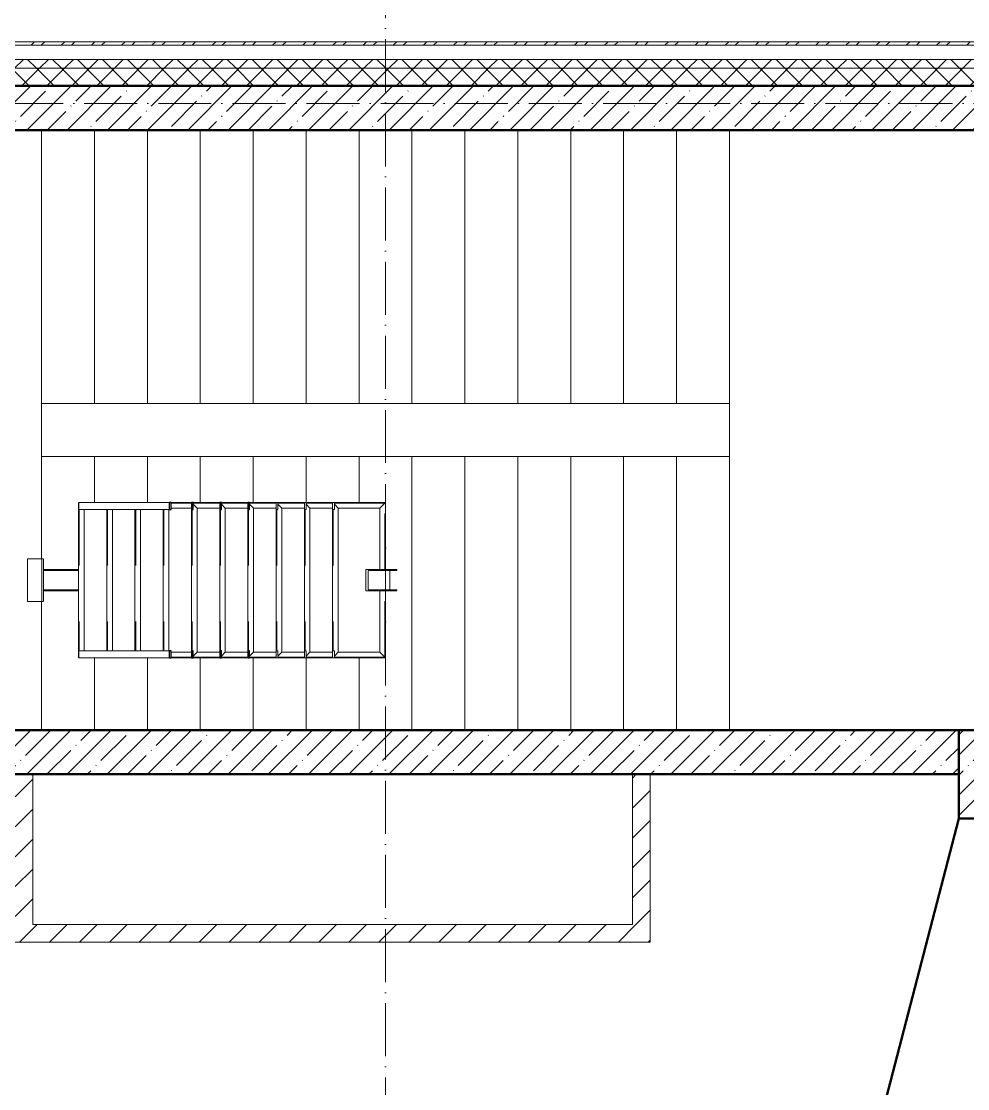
# Model space of a CAD drawing. Header units: millimetres. Extents: x -401725 to 250493, y 305116 to 802890.
# Drawn here: x 237865 to 243229, y 539016 to 545063 of the extents above; entities that cross this region are included whole.
import ezdxf

# ---------------------------------------------------------------- set-up
doc = ezdxf.new("R2010")
doc.units = ezdxf.units.MM
doc.linetypes.add('50_200_ШТРИХ_1Т_ш5_п1_п1_', pattern=[700, 500, -100, 0, -100])
doc.linetypes.add('Штрих', pattern=[635, 317.5, -317.5])
for name, color, linetype, lineweight in [('A-DETL-____-OTLN-1', 7, 'Continuous', 50), ('A-FLOR-____-OTLN', 7, 'Continuous', 9), ('A-GENM-____-HDLN', 7, 'Штрих', 9), ('A-GENM-____-MCUT', 7, 'Continuous', 25), ('A-GENM-____-OTLN', 7, 'Continuous', 9), ('A-WALL-____-MCUT', 7, 'Continuous', 13), ('A-WALL-____-MCUT-1', 7, 'Continuous', 9), ('A-WALL-____-MCUT-2', 7, 'Continuous', 50), ('A-WALL-____-PATT-1', 7, 'Continuous', 9), ('A-WALL-FNSH-MCUT-1', 7, 'Continuous', 9), ('S-COLS-____-MCUT', 7, 'Continuous', 50), ('S-COLS-____-OTLN', 7, 'Continuous', 9), ('S-GRID-____-OTLN-1', 7, '50_200_ШТРИХ_1Т_ш5_п1_п1_', 9), ('S-STRS-____-OTLN-1', 7, 'Continuous', 9)]:
    doc.layers.add(name, color=color, linetype=linetype, lineweight=lineweight)
pattern_1 = [(45, (142429.06, 459015.94), (-70.71068, 70.71068), []), (135, (142429.06, 459015.94), (-70.71068, -70.71068), [])]
pattern_2 = [(45, (142429.06, 459015.94), (-84.85281, 84.85281), [])]
pattern_3 = [(45, (142429.06, 459015.94), (-114.04925, 114.04925), []), (45, (142543.1, 459015.94), (-114.04925, 114.04925), [201.612, -40.322, 3.353, -36.97])]

# ---------------------------------------------------------------- blocks, each defined once
blk = doc.blocks.new('BSC_Колонна _Прямоугольная - 500х500-V104-АР1_План отверстий 3 этажа в осях 1-64_Ю-ЯЯ')
at = {"layer": 'S-COLS-____-OTLN'}
h = blk.add_hatch(dxfattribs=at)
h.set_pattern_fill('FP_109', color=256, style=0, pattern_type=2)
h.set_pattern_definition([(135, (81781.04, -101000), (-114.04925, -114.04925), []), (135, (81781.04, -100885.95), (-114.04925, -114.04925), [201.613, -40.323, 3.353, -36.97])])
h.paths.add_polyline_path([(250, 250), (-250, 250), (-250, -250), (250, -250)], flags=0)
at = {"layer": 'S-COLS-____-MCUT'}
for p, q in [((250, 250), (-250, 250)), ((-250, 250), (-250, -250)), ((250, -250), (250, 250)), ((-250, -250), (250, -250))]:
    blk.add_line(p, q, dxfattribs=at)
blk = doc.blocks.new('ОМ_Труба_ГОСТ 8639-82 - ОМ_Труба_ГОСТ 8639-82-26350154-АР1_План отверстий 3 этажа в осях 1-64_Ю-ЯЯ')
at = {"layer": 'A-GENM-____-OTLN'}
for p, q in [((9439.1, 57971), (9439.1, 58091)), ((9439.1, 58091), (9614.1, 58091)), ((9614.1, 58085), (9451.2, 58085)), ((9451.2, 58085), (9451.2, 57977)), ((9574, 58085), (9574, 57977)), ((9614.1, 58091), (9614.1, 58085)), ((9614.1, 57971), (9439.1, 57971)), ((9451.2, 57977), (9614.1, 57977)), ((9614.1, 57977), (9614.1, 57971))]:
    blk.add_line(p, q, dxfattribs=at)
blk = doc.blocks.new('ОМ_Уголок_ГОСТ 8509-93 - ОМ_Уголок_ГОСТ 8509-93-26349651-АР1_План отверстий 3 этажа в осях 1-64_Ю-ЯЯ')
at = {"layer": 'A-GENM-____-HDLN'}
for p, q in [((4, -4), (380, -4)), ((500, -4), (876, -4))]:
    blk.add_line(p, q, dxfattribs=at)
at = {"layer": 'A-GENM-____-OTLN'}
for p, q in [((380, 0), (0, 0)), ((32, -32), (0, 0)), ((32, -32), (380, -32)), ((880, 0), (500, 0)), ((500, -32), (848, -32)), ((880, 0), (848, -32))]:
    blk.add_line(p, q, dxfattribs=at)
blk = doc.blocks.new('ОМ_Уголок_ГОСТ 8509-93 - ОМ_Уголок_ГОСТ 8509-93-V149-АР1_План отверстий 3 этажа в осях 1-64_Ю-ЯЯ')
at = {"layer": 'A-GENM-____-HDLN'}
blk.add_line((40, -4), (840, -4), dxfattribs=at)
at = {"layer": 'A-GENM-____-OTLN'}
for p, q in [((32, -32), (10, -10)), ((32, -32), (848, -32)), ((840, 0), (40, 0)), ((870, -10), (848, -32))]:
    blk.add_line(p, q, dxfattribs=at)
blk = doc.blocks.new('ОМ_Уголок_ГОСТ 8509-93 - ОМ_Уголок_ГОСТ 8509-93-19082047-АР1_План отверстий 3 этажа в осях 1-64_Ю-ЯЯ')
at = {"layer": 'A-GENM-____-HDLN'}
blk.add_line((10, -4), (296, -4), dxfattribs=at)
at = {"layer": 'A-GENM-____-OTLN'}
for p, q in [((300, 0), (10, 0)), ((32, -32), (10, -10)), ((32, -32), (268, -32)), ((300, 0), (268, -32))]:
    blk.add_line(p, q, dxfattribs=at)
blk = doc.blocks.new('ОМ_Уголок_ГОСТ 8509-93 - ОМ_Уголок_ГОСТ 8509-93-V150-АР1_План отверстий 3 этажа в осях 1-64_Ю-ЯЯ')
at = {"layer": 'A-GENM-____-HDLN'}
blk.add_line((4, -4), (290, -4), dxfattribs=at)
at = {"layer": 'A-GENM-____-OTLN'}
for p, q in [((290, 0), (0, 0)), ((32, -32), (0, 0)), ((32, -32), (268, -32)), ((290, -10), (268, -32))]:
    blk.add_line(p, q, dxfattribs=at)
blk = doc.blocks.new('ОМ_Уголок_ГОСТ 8509-93 - ОМ_Уголок_ГОСТ 8509-93-V151-АР1_План отверстий 3 этажа в осях 1-64_Ю-ЯЯ')
at = {"layer": 'A-GENM-____-HDLN'}
blk.add_line((10, -4), (160, -4), dxfattribs=at)
at = {"layer": 'A-GENM-____-OTLN'}
for p, q in [((160, 0), (10, 0)), ((32, -32), (10, -10)), ((32, -32), (160, -32))]:
    blk.add_line(p, q, dxfattribs=at)
blk = doc.blocks.new('ОМ_Уголок_ГОСТ 8509-93 - ОМ_Уголок_ГОСТ 8509-93-V152-АР1_План отверстий 3 этажа в осях 1-64_Ю-ЯЯ')
at = {"layer": 'A-GENM-____-HDLN'}
blk.add_line((140, -4), (290, -4), dxfattribs=at)
at = {"layer": 'A-GENM-____-OTLN'}
for p, q in [((290, 0), (140, 0)), ((140, -32), (268, -32)), ((290, -10), (268, -32))]:
    blk.add_line(p, q, dxfattribs=at)
blk = doc.blocks.new('ОМ_Уголок_ГОСТ 8509-93 - ОМ_Уголок_ГОСТ 8509-93-V153-АР1_План отверстий 3 этажа в осях 1-64_Ю-ЯЯ')
at = {"layer": 'A-GENM-____-HDLN'}
blk.add_line((40, -4), (840, -4), dxfattribs=at)
at = {"layer": 'A-GENM-____-OTLN'}
for p, q in [((840, 0), (40, 0)), ((40, -32), (840, -32))]:
    blk.add_line(p, q, dxfattribs=at)
blk = doc.blocks.new('ОМ_Уголок_ГОСТ 8509-93 - ОМ_Уголок_ГОСТ 8509-93-V154-АР1_План отверстий 3 этажа в осях 1-64_Ю-ЯЯ')
at = {"layer": 'A-GENM-____-HDLN'}
blk.add_line((44.3, -4), (160, -4), dxfattribs=at)
at = {"layer": 'A-GENM-____-OTLN'}
for p, q in [((160, 0), (44.3, 0)), ((44.3, -32), (160, -32))]:
    blk.add_line(p, q, dxfattribs=at)
blk = doc.blocks.new('ОМ_Уголок_ГОСТ 8509-93 - ОМ_Уголок_ГОСТ 8509-93-V155-АР1_План отверстий 3 этажа в осях 1-64_Ю-ЯЯ')
at = {"layer": 'A-GENM-____-HDLN'}
blk.add_line((140, -4), (255.7, -4), dxfattribs=at)
at = {"layer": 'A-GENM-____-OTLN'}
for p, q in [((255.7, 0), (140, 0)), ((140, -32), (255.7, -32))]:
    blk.add_line(p, q, dxfattribs=at)
blk = doc.blocks.new('ОМ_Уголок_ГОСТ 8509-93 - ОМ_Уголок_ГОСТ 8509-93-V156-АР1_План отверстий 3 этажа в осях 1-64_Ю-ЯЯ')
at = {"layer": 'A-GENM-____-HDLN'}
blk.add_line((40, -4), (840, -4), dxfattribs=at)
at = {"layer": 'A-GENM-____-OTLN'}
for p, q in [((880, 0), (0, 0)), ((1.3, -1.3), (0, 0)), ((40, -32), (840, -32)), ((880, 0), (878.7, -1.3))]:
    blk.add_line(p, q, dxfattribs=at)
blk = doc.blocks.new('ОМ_Труба_ГОСТ 8639-82 - ОМ_Труба_ГОСТ 8639-82-26527904-АР1_План отверстий 3 этажа в осях 1-64_Ю-ЯЯ')
at = {"layer": 'A-GENM-____-HDLN'}
for p, q in [((7810, 58085), (7611.5, 58085)), ((7810, 57977), (7611.5, 57977))]:
    blk.add_line(p, q, dxfattribs=at)
at = {"layer": 'A-GENM-____-OTLN'}
for p, q in [((7810, 58091), (7611.5, 58091)), ((7810, 57971), (7611.5, 57971))]:
    blk.add_line(p, q, dxfattribs=at)
blk = doc.blocks.new('ОМ_Уголок_ГОСТ 8510-86 - ОМ_Уголок_ГОСТ 8510-86-19082066-АР1_План отверстий 3 этажа в осях 1-64_Ю-ЯЯ')
at = {"layer": 'A-GENM-____-OTLN'}
for p, q in [((0, 0), (0, -90)), ((240, 0), (0, 0)), ((0, -10), (240, -10)), ((240, -90), (240, 0)), ((0, -90), (240, -90))]:
    blk.add_line(p, q, dxfattribs=at)
blk = doc.blocks.new('ОМ_Полоса_Трапеция прямоугольная_Прокат_ГОСТ 103-2006 - ОМ_Полоса_Трапеция прямоугольная_Прокат_ГОСТ 103-2006-19082130-АР1_План отверстий 3 этажа в осях 1-64_Ю-ЯЯ')
at = {"layer": 'A-GENM-____-OTLN'}
for p, q in [((9250, 58471), (9260, 58471)), ((9250, 58431), (9250, 58471)), ((9260, 58471), (9260, 58431)), ((9260, 58431), (9250, 58431))]:
    blk.add_line(p, q, dxfattribs=at)
blk = doc.blocks.new('ОМ_Полоса_Трапеция прямоугольная_Прокат_ГОСТ 103-2006 - ОМ_Полоса_Трапеция прямоугольная_Прокат_ГОСТ 103-2006-V157-АР1_План отверстий 3 этажа в осях 1-64_Ю-ЯЯ')
at = {"layer": 'A-GENM-____-MCUT'}
for p, q in [((8780, 58471), (8770, 58471)), ((8770, 58471), (8770, 58431)), ((8780, 58431), (8780, 58471)), ((8770, 58431), (8780, 58431))]:
    blk.add_line(p, q, dxfattribs=at)
blk = doc.blocks.new('ОМ_Полоса_Трапеция прямоугольная_Прокат_ГОСТ 103-2006 - ОМ_Полоса_Трапеция прямоугольная_Прокат_ГОСТ 103-2006-V158-АР1_План отверстий 3 этажа в осях 1-64_Ю-ЯЯ')
at = {"layer": 'A-GENM-____-MCUT'}
for p, q in [((8620, 58471), (8610, 58471)), ((8610, 58471), (8610, 58431)), ((8620, 58431), (8620, 58471)), ((8610, 58431), (8620, 58431))]:
    blk.add_line(p, q, dxfattribs=at)
blk = doc.blocks.new('ОМ_Полоса_Трапеция прямоугольная_Прокат_ГОСТ 103-2006 - ОМ_Полоса_Трапеция прямоугольная_Прокат_ГОСТ 103-2006-V159-АР1_План отверстий 3 этажа в осях 1-64_Ю-ЯЯ')
at = {"layer": 'A-GENM-____-MCUT'}
for p, q in [((8460, 58471), (8450, 58471)), ((8450, 58471), (8450, 58431)), ((8460, 58431), (8460, 58471)), ((8450, 58431), (8460, 58431))]:
    blk.add_line(p, q, dxfattribs=at)
blk = doc.blocks.new('ОМ_Полоса_Прокат_ГОСТ 103-2006 - ОМ_Полоса_Прокат_ГОСТ 103-2006-20723456-АР1_План отверстий 3 этажа в осях 1-64_Ю-ЯЯ')
at = {"layer": 'A-GENM-____-MCUT'}
for p, q in [((8334.3, 58471), (8322.8, 58471)), ((8322.8, 58471), (8322.8, 58431)), ((8334.3, 58431), (8334.3, 58471)), ((8322.8, 58431), (8334.3, 58431))]:
    blk.add_line(p, q, dxfattribs=at)
at = {"layer": 'A-GENM-____-OTLN'}
for p, q in [((7811.3, 58431), (7811.3, 58471)), ((7811.3, 58471), (8322.8, 58471)), ((8322.8, 58431), (7811.3, 58431))]:
    blk.add_line(p, q, dxfattribs=at)
blk = doc.blocks.new('ОМ_Полоса_Трапеция прямоугольная_Прокат_ГОСТ 103-2006 - ОМ_Полоса_Трапеция прямоугольная_Прокат_ГОСТ 103-2006-19082170-АР1_План отверстий 3 этажа в осях 1-64_Ю-ЯЯ')
at = {"layer": 'A-GENM-____-OTLN'}
for p, q in [((9250, 57631), (9260, 57631)), ((9250, 57591), (9250, 57631)), ((9260, 57631), (9260, 57591)), ((9260, 57591), (9250, 57591))]:
    blk.add_line(p, q, dxfattribs=at)
blk = doc.blocks.new('ОМ_Полоса_Трапеция прямоугольная_Прокат_ГОСТ 103-2006 - ОМ_Полоса_Трапеция прямоугольная_Прокат_ГОСТ 103-2006-V160-АР1_План отверстий 3 этажа в осях 1-64_Ю-ЯЯ')
at = {"layer": 'A-GENM-____-MCUT'}
for p, q in [((8780, 57631), (8770, 57631)), ((8770, 57631), (8770, 57591)), ((8780, 57591), (8780, 57631)), ((8770, 57591), (8780, 57591))]:
    blk.add_line(p, q, dxfattribs=at)
blk = doc.blocks.new('ОМ_Полоса_Трапеция прямоугольная_Прокат_ГОСТ 103-2006 - ОМ_Полоса_Трапеция прямоугольная_Прокат_ГОСТ 103-2006-V161-АР1_План отверстий 3 этажа в осях 1-64_Ю-ЯЯ')
at = {"layer": 'A-GENM-____-MCUT'}
for p, q in [((8620, 57631), (8610, 57631)), ((8610, 57631), (8610, 57591)), ((8620, 57591), (8620, 57631)), ((8610, 57591), (8620, 57591))]:
    blk.add_line(p, q, dxfattribs=at)
blk = doc.blocks.new('ОМ_Полоса_Трапеция прямоугольная_Прокат_ГОСТ 103-2006 - ОМ_Полоса_Трапеция прямоугольная_Прокат_ГОСТ 103-2006-V162-АР1_План отверстий 3 этажа в осях 1-64_Ю-ЯЯ')
at = {"layer": 'A-GENM-____-MCUT'}
for p, q in [((8460, 57631), (8450, 57631)), ((8450, 57631), (8450, 57591)), ((8460, 57591), (8460, 57631)), ((8450, 57591), (8460, 57591))]:
    blk.add_line(p, q, dxfattribs=at)
blk = doc.blocks.new('ОМ_Полоса_Прокат_ГОСТ 103-2006 - ОМ_Полоса_Прокат_ГОСТ 103-2006-20723498-АР1_План отверстий 3 этажа в осях 1-64_Ю-ЯЯ')
at = {"layer": 'A-GENM-____-MCUT'}
for p, q in [((8334.3, 57631), (8322.8, 57631)), ((8322.8, 57631), (8322.8, 57591)), ((8334.3, 57591), (8334.3, 57631)), ((8322.8, 57591), (8334.3, 57591))]:
    blk.add_line(p, q, dxfattribs=at)
at = {"layer": 'A-GENM-____-OTLN'}
for p, q in [((7811.3, 57591), (7811.3, 57631)), ((7811.3, 57631), (8322.8, 57631)), ((8322.8, 57591), (7811.3, 57591))]:
    blk.add_line(p, q, dxfattribs=at)

msp = doc.modelspace()

# ---------------------------------------------------------------- hatches: boundary and pattern name
at = {"layer": 'A-WALL-____-PATT-1'}
h = msp.add_hatch(dxfattribs=at)
h.set_pattern_fill('FP_6', color=256, style=0, pattern_type=2)
h.set_pattern_definition([(45, (142429.06, 459015.94), (-85.53659, 85.53659), []), (45, (142486.08, 459015.94), (-85.53659, 85.53659), [])])
h.paths.add_polyline_path([(243909.0567, 544926.983), (243929.0567, 544926.983), (243929.0567, 544946.983), (236929.0567, 544946.983), (236929.0567, 544926.983), (241393.0309, 544926.983)], flags=0)
h.paths.add_polyline_path([(235929.0567, 544926.983), (235929.0567, 544946.983), (234179.0567, 544946.983), (234179.0567, 544926.983), (234323.1737, 544926.983)], flags=0)
h = msp.add_hatch(dxfattribs=at)
h.set_pattern_fill('FP_4', color=256, style=0, pattern_type=2)
h.set_pattern_definition(pattern_1)
h.paths.add_polyline_path([(243909.0567, 544796.983), (243909.0567, 544846.983), (236929.0567, 544846.983), (236929.0567, 544796.983), (241393.0309, 544796.983)], flags=0)
h.paths.add_polyline_path([(235929.0567, 544796.983), (235929.0567, 544846.983), (234179.0567, 544846.983), (234179.0567, 544796.983), (234323.1737, 544796.983)], flags=0)
h.paths.add_polyline_path([(228254.0567, 544796.983), (229379.0567, 544796.983), (229379.0567, 544846.983), (228254.0567, 544846.983)], flags=0)
h.paths.add_polyline_path([(226454.0567, 544796.983), (226454.0567, 544846.983), (225329.0567, 544846.983), (225329.0567, 544796.983), (226369.5844, 544796.983)], flags=0)
h.paths.add_polyline_path([(222834.6559, 544796.983), (223529.0567, 544796.983), (223529.0567, 544846.983), (222479.0567, 544846.983), (222479.0567, 544796.983)], flags=0)
h.paths.add_polyline_path([(219479.0567, 544796.983), (220679.0567, 544796.983), (220679.0567, 544846.983), (219479.0567, 544846.983)], flags=0)
h.paths.add_polyline_path([(217679.0567, 544796.983), (217679.0567, 544846.983), (214129.0567, 544846.983), (214129.0567, 544796.983), (216648.5309, 544796.983)], flags=0)
h.paths.add_polyline_path([(212329.0567, 544796.983), (212329.0567, 544846.983), (211129.0567, 544846.983), (211129.0567, 544796.983)], flags=0)
h.paths.add_polyline_path([(206329.0567, 544796.983), (206329.0567, 544846.983), (205079.0567, 544846.983), (205079.0567, 544796.983), (206043.7451, 544796.983)], flags=0)
h.paths.add_polyline_path([(208129.0567, 544796.983), (209329.0567, 544796.983), (209329.0567, 544846.983), (208129.0567, 544846.983)], flags=0)
h.paths.add_polyline_path([(200279.0567, 544796.983), (200279.0567, 544846.983), (199079.0567, 544846.983), (199079.0567, 544796.983)], flags=0)
h.paths.add_polyline_path([(203279.0567, 544796.983), (203279.0567, 544846.983), (202079.0567, 544846.983), (202079.0567, 544796.983), (202508.8166, 544796.983)], flags=0)
h.paths.add_polyline_path([(197279.0567, 544796.983), (197279.0567, 544846.983), (196079.0567, 544846.983), (196079.0567, 544796.983)], flags=0)
h.paths.add_polyline_path([(194279.0567, 544796.983), (194279.0567, 544846.983), (192479.0567, 544846.983), (192479.0567, 544796.983)], flags=0)
h = msp.add_hatch(dxfattribs=at)
h.set_pattern_fill('FP_4', color=256, style=0, pattern_type=2)
h.set_pattern_definition(pattern_1)
h.paths.add_polyline_path([(243829.0567, 544696.983), (243909.0567, 544696.983), (243909.0567, 544796.983), (236929.0567, 544796.983), (236929.0567, 544696.983), (243779.0567, 544696.983)], flags=0)
h.paths.add_polyline_path([(235929.0567, 544696.983), (235929.0567, 544796.983), (234179.0567, 544796.983), (234179.0567, 544702.983), (234254.0567, 544702.983), (234254.0567, 544696.983), (235429.0567, 544696.983)], flags=0)
h.paths.add_polyline_path([(226379.0567, 544696.983), (226379.0567, 544702.983), (226454.0567, 544702.983), (226454.0567, 544796.983), (225329.0567, 544796.983), (225329.0567, 544696.983), (226369.5844, 544696.983)], flags=0)
h.paths.add_polyline_path([(229020.7809, 544696.983), (229304.0567, 544696.983), (229304.0567, 544702.983), (229379.0567, 544702.983), (229379.0567, 544796.983), (228254.0567, 544796.983), (228254.0567, 544702.983), (228329.0567, 544702.983), (228329.0567, 544696.983)], flags=0)
h.paths.add_polyline_path([(223454.0567, 544696.983), (223454.0567, 544702.983), (223529.0567, 544702.983), (223529.0567, 544796.983), (222479.0567, 544796.983), (222479.0567, 544702.983), (222554.0567, 544702.983), (222554.0567, 544696.983), (222834.6559, 544696.983)], flags=0)
h.paths.add_polyline_path([(220604.0567, 544696.983), (220604.0567, 544702.983), (220679.0567, 544702.983), (220679.0567, 544796.983), (219479.0567, 544796.983), (219479.0567, 544702.983), (219554.0567, 544702.983), (219554.0567, 544696.983), (220429.0567, 544696.983)], flags=0)
h.paths.add_polyline_path([(217679.0567, 544696.983), (217679.0567, 544796.983), (214129.0567, 544796.983), (214129.0567, 544702.983), (214204.0567, 544702.983), (214204.0567, 544696.983), (217179.0567, 544696.983)], flags=0)
h.paths.add_polyline_path([(211629.0567, 544696.983), (212254.0567, 544696.983), (212254.0567, 544702.983), (212329.0567, 544702.983), (212329.0567, 544796.983), (211129.0567, 544796.983), (211129.0567, 544696.983)], flags=0)
h.paths.add_polyline_path([(205679.0567, 544696.983), (206254.0567, 544696.983), (206254.0567, 544702.983), (206329.0567, 544702.983), (206329.0567, 544796.983), (205079.0567, 544796.983), (205079.0567, 544702.983), (205154.0567, 544702.983), (205154.0567, 544696.983), (205179.0567, 544696.983)], flags=0)
h.paths.add_polyline_path([(208204.0567, 544696.983), (209254.0567, 544696.983), (209254.0567, 544702.983), (209329.0567, 544702.983), (209329.0567, 544796.983), (208129.0567, 544796.983), (208129.0567, 544702.983), (208204.0567, 544702.983)], flags=0)
h.paths.add_polyline_path([(202508.8166, 544696.983), (203204.0567, 544696.983), (203204.0567, 544702.983), (203279.0567, 544702.983), (203279.0567, 544796.983), (202079.0567, 544796.983), (202079.0567, 544702.983), (202154.0567, 544702.983), (202154.0567, 544696.983)], flags=0)
h.paths.add_polyline_path([(200204.0567, 544696.983), (200204.0567, 544702.983), (200279.0567, 544702.983), (200279.0567, 544796.983), (199079.0567, 544796.983), (199079.0567, 544702.983), (199154.0567, 544702.983), (199154.0567, 544696.983), (199679.0567, 544696.983)], flags=0)
h.paths.add_polyline_path([(196154.0567, 544696.983), (197204.0567, 544696.983), (197204.0567, 544702.983), (197279.0567, 544702.983), (197279.0567, 544796.983), (196079.0567, 544796.983), (196079.0567, 544702.983), (196154.0567, 544702.983)], flags=0)
h.paths.add_polyline_path([(194204.0567, 544696.983), (194204.0567, 544702.983), (194279.0567, 544702.983), (194279.0567, 544796.983), (192479.0567, 544796.983), (192479.0567, 544696.983), (193429.0567, 544696.983)], flags=0)
h = msp.add_hatch(dxfattribs=at)
h.set_pattern_fill('FP_12', color=256, style=0, pattern_type=2)
h.set_pattern_definition(pattern_3)
h.paths.add_polyline_path([(243679.0567, 544446.983), (243679.0567, 544696.983), (236929.0567, 544696.983), (236929.0567, 544446.983), (241393.0309, 544446.983)], flags=0)
h = msp.add_hatch(dxfattribs=at)
h.set_pattern_fill('FP_12', color=256, style=0, pattern_type=2)
h.set_pattern_definition(pattern_3)
h.paths.add_polyline_path([(243179.0567, 540796.983), (243179.0567, 541046.983), (236179.0567, 541046.983), (236179.0567, 540796.983), (241393.0309, 540796.983)], flags=0)
h = msp.add_hatch(dxfattribs=at)
h.set_pattern_fill('FP_7', color=256, style=0, pattern_type=2)
h.set_pattern_definition(pattern_2)
h.paths.add_polyline_path([(237929.0567, 539946.983), (237929.0567, 540796.983), (237829.0567, 540796.983), (237829.0567, 539946.983), (237858.1023, 539946.983)], flags=0)
h = msp.add_hatch(dxfattribs=at)
h.set_pattern_fill('FP_7', color=256, style=0, pattern_type=2)
h.set_pattern_definition(pattern_2)
h.paths.add_polyline_path([(241329.0567, 539946.983), (241429.0567, 539946.983), (241429.0567, 540796.983), (241329.0567, 540796.983)], flags=0)
h = msp.add_hatch(dxfattribs=at)
h.set_pattern_fill('FP_7', color=256, style=0, pattern_type=2)
h.set_pattern_definition(pattern_2)
h.paths.add_polyline_path([(241429.0567, 539846.983), (241429.0567, 539946.983), (236379.0567, 539946.983), (236379.0567, 539846.983), (241393.0309, 539846.983)], flags=0)

# ---------------------------------------------------------------- linework, layer by layer
at = {"layer": 'A-DETL-____-OTLN-1'}
msp.add_line((236379.0567, 514396.983), (243179.0567, 540546.983), dxfattribs=at)
at = {"layer": 'A-FLOR-____-OTLN'}
for p, q in [((237979.0567, 542016.983), (237979.0567, 544446.983)), ((237979.0567, 541046.983), (237979.0567, 541776.983))]:
    msp.add_line(p, q, dxfattribs=at)
at = {"layer": 'A-WALL-____-MCUT'}
msp.add_line((243909.0567, 544926.983), (236929.0567, 544926.983), dxfattribs=at)
at = {"layer": 'A-WALL-____-MCUT-1'}
for p, q in [((243909.0567, 544846.983), (236929.0567, 544846.983)), ((243909.0567, 544796.983), (236929.0567, 544796.983))]:
    msp.add_line(p, q, dxfattribs=at)
at = {"layer": 'A-WALL-____-MCUT-2'}
for p, q in [((236929.0567, 544696.983), (243679.0567, 544696.983)), ((243679.0567, 544446.983), (236929.0567, 544446.983)), ((243179.0567, 541046.983), (236179.0567, 541046.983)), ((236179.0567, 540796.983), (243179.0567, 540796.983))]:
    msp.add_line(p, q, dxfattribs=at)
at = {"layer": 'A-WALL-FNSH-MCUT-1'}
for p, q in [((243929.0567, 544946.983), (236929.0567, 544946.983)), ((236929.0567, 544926.983), (243909.0567, 544926.983)), ((237929.0567, 539946.983), (237929.0567, 540796.983)), ((241329.0567, 540796.983), (241329.0567, 539946.983)), ((241429.0567, 540796.983), (241329.0567, 540796.983)), ((241429.0567, 539846.983), (241429.0567, 540796.983)), ((241329.0567, 539946.983), (237929.0567, 539946.983)), ((234879.0567, 539846.983), (241429.0567, 539846.983))]:
    msp.add_line(p, q, dxfattribs=at)
at = {"layer": 'S-GRID-____-OTLN-1', "color": 251, "ltscale": 0.6, "true_color": 0x636466}
for p, q in [((239929.0567, 508532.6233), (239929.0567, 549908.7924)), ((246503.4633, 544596.983), (137760.2865, 544596.983)), ((137760.2865, 541046.983), (246503.4633, 541046.983))]:
    msp.add_line(p, q, dxfattribs=at)
at = {"layer": 'S-STRS-____-OTLN-1'}
for p, q in [((237979.0567, 542896.983), (237979.0567, 544446.983)), ((238279.0567, 542896.983), (238279.0567, 544446.983)), ((238279.0567, 542896.983), (238279.0567, 544446.983)), ((238579.0567, 542896.983), (238579.0567, 544446.983)), ((238579.0567, 542896.983), (238579.0567, 544446.983)), ((238879.0567, 542896.983), (238879.0567, 544446.983)), ((238879.0567, 542896.983), (238879.0567, 544446.983)), ((239179.0567, 542896.983), (239179.0567, 544446.983)), ((239179.0567, 542896.983), (239179.0567, 544446.983)), ((239479.0567, 542896.983), (239479.0567, 544446.983)), ((239479.0567, 542896.983), (239479.0567, 544446.983)), ((239779.0567, 542896.983), (239779.0567, 544446.983)), ((239779.0567, 542896.983), (239779.0567, 544446.983)), ((240079.0567, 542896.983), (240079.0567, 544446.983)), ((240079.0567, 542896.983), (240079.0567, 544446.983)), ((240379.0567, 542896.983), (240379.0567, 544446.983)), ((240379.0567, 542896.983), (240379.0567, 544446.983)), ((240679.0567, 542896.983), (240679.0567, 544446.983)), ((240679.0567, 542896.983), (240679.0567, 544446.983)), ((240979.0567, 542896.983), (240979.0567, 544446.983)), ((240979.0567, 542896.983), (240979.0567, 544446.983)), ((241279.0567, 542896.983), (241279.0567, 544446.983)), ((241279.0567, 542896.983), (241279.0567, 544446.983)), ((241579.0567, 542896.983), (241579.0567, 544446.983)), ((241579.0567, 542896.983), (241579.0567, 544446.983)), ((241879.0567, 542896.983), (241879.0567, 544446.983)), ((241879.0567, 542896.983), (241879.0567, 544446.983)), ((238279.0567, 542896.983), (237979.0567, 542896.983)), ((238579.0567, 542896.983), (238279.0567, 542896.983)), ((238879.0567, 542896.983), (238579.0567, 542896.983)), ((239179.0567, 542896.983), (238879.0567, 542896.983)), ((239479.0567, 542896.983), (239179.0567, 542896.983)), ((239779.0567, 542896.983), (239479.0567, 542896.983)), ((240079.0567, 542896.983), (239779.0567, 542896.983)), ((240379.0567, 542896.983), (240079.0567, 542896.983)), ((240679.0567, 542896.983), (240379.0567, 542896.983)), ((240979.0567, 542896.983), (240679.0567, 542896.983)), ((241279.0567, 542896.983), (240979.0567, 542896.983)), ((241579.0567, 542896.983), (241279.0567, 542896.983)), ((241879.0567, 542896.983), (241579.0567, 542896.983)), ((241879.0567, 542896.983), (241879.0567, 542596.983)), ((237979.0567, 542596.983), (238279.0567, 542596.983)), ((238279.0567, 542596.983), (238579.0567, 542596.983)), ((238279.0567, 542596.983), (238279.0567, 542336.983)), ((238279.0567, 542596.983), (238279.0567, 542336.983)), ((238579.0567, 542596.983), (238879.0567, 542596.983)), ((238579.0567, 542596.983), (238579.0567, 542336.983)), ((238579.0567, 542596.983), (238579.0567, 542336.983)), ((238879.0567, 542596.983), (239179.0567, 542596.983)), ((238879.0567, 542596.983), (238879.0567, 542336.983)), ((238879.0567, 542596.983), (238879.0567, 542336.983)), ((239179.0567, 542596.983), (239479.0567, 542596.983)), ((239179.0567, 542596.983), (239179.0567, 542336.983)), ((239179.0567, 542596.983), (239179.0567, 542336.983)), ((239479.0567, 542596.983), (239779.0567, 542596.983)), ((239479.0567, 542596.983), (239479.0567, 542336.983)), ((239479.0567, 542596.983), (239479.0567, 542336.983)), ((239779.0567, 542596.983), (240079.0567, 542596.983)), ((239779.0567, 542596.983), (239779.0567, 542336.983)), ((239779.0567, 542596.983), (239779.0567, 542336.983)), ((240079.0567, 542596.983), (240379.0567, 542596.983)), ((240079.0567, 542596.983), (240079.0567, 541046.983)), ((240079.0567, 542596.983), (240079.0567, 541046.983)), ((240379.0567, 542596.983), (240679.0567, 542596.983)), ((240379.0567, 542596.983), (240379.0567, 541046.983)), ((240379.0567, 542596.983), (240379.0567, 541046.983)), ((240679.0567, 542596.983), (240979.0567, 542596.983)), ((240679.0567, 542596.983), (240679.0567, 541046.983)), ((240679.0567, 542596.983), (240679.0567, 541046.983)), ((240979.0567, 542596.983), (241279.0567, 542596.983)), ((240979.0567, 542596.983), (240979.0567, 541046.983)), ((240979.0567, 542596.983), (240979.0567, 541046.983)), ((241279.0567, 542596.983), (241579.0567, 542596.983)), ((241279.0567, 542596.983), (241279.0567, 541046.983)), ((241279.0567, 542596.983), (241279.0567, 541046.983)), ((241579.0567, 542596.983), (241879.0567, 542596.983)), ((241579.0567, 542596.983), (241579.0567, 541046.983)), ((241579.0567, 542596.983), (241579.0567, 541046.983)), ((241879.0567, 542596.983), (241879.0567, 541046.983)), ((241879.0567, 542596.983), (241879.0567, 541046.983)), ((238279.0567, 541456.983), (238279.0567, 541046.983)), ((238279.0567, 541456.983), (238279.0567, 541046.983)), ((238579.0567, 541456.983), (238579.0567, 541046.983)), ((238579.0567, 541456.983), (238579.0567, 541046.983)), ((238879.0567, 541456.983), (238879.0567, 541046.983)), ((238879.0567, 541456.983), (238879.0567, 541046.983)), ((239179.0567, 541456.983), (239179.0567, 541046.983)), ((239179.0567, 541456.983), (239179.0567, 541046.983)), ((239479.0567, 541456.983), (239479.0567, 541046.983)), ((239479.0567, 541456.983), (239479.0567, 541046.983)), ((239779.0567, 541456.983), (239779.0567, 541046.983)), ((239779.0567, 541456.983), (239779.0567, 541046.983))]:
    msp.add_line(p, q, dxfattribs=at)

# ---------------------------------------------------------------- block references
at = {"layer": 'A-GENM-____-OTLN', "extrusion": (0, 0, -1)}
for name, p, rotation in [('ОМ_Уголок_ГОСТ 8509-93 - ОМ_Уголок_ГОСТ 8509-93-V156-АР1_План отверстий 3 этажа в осях 1-64_Ю-ЯЯ', (-238189.0567, 542336.983), 269.9999999999989), ('ОМ_Уголок_ГОСТ 8509-93 - ОМ_Уголок_ГОСТ 8509-93-V149-АР1_План отверстий 3 этажа в осях 1-64_Ю-ЯЯ', (-238829.0567, 542336.983), 269.9999999999989), ('ОМ_Уголок_ГОСТ 8509-93 - ОМ_Уголок_ГОСТ 8509-93-V149-АР1_План отверстий 3 этажа в осях 1-64_Ю-ЯЯ', (-238989.0567, 542336.983), 269.9999999999989), ('ОМ_Уголок_ГОСТ 8509-93 - ОМ_Уголок_ГОСТ 8509-93-V149-АР1_План отверстий 3 этажа в осях 1-64_Ю-ЯЯ', (-239149.0567, 542336.983), 269.9999999999989), ('ОМ_Уголок_ГОСТ 8509-93 - ОМ_Уголок_ГОСТ 8509-93-V149-АР1_План отверстий 3 этажа в осях 1-64_Ю-ЯЯ', (-239309.0567, 542336.983), 269.9999999999989), ('ОМ_Уголок_ГОСТ 8509-93 - ОМ_Уголок_ГОСТ 8509-93-V149-АР1_План отверстий 3 этажа в осях 1-64_Ю-ЯЯ', (-239469.0567, 542336.983), 269.9999999999989), ('ОМ_Уголок_ГОСТ 8509-93 - ОМ_Уголок_ГОСТ 8509-93-V149-АР1_План отверстий 3 этажа в осях 1-64_Ю-ЯЯ', (-239629.0567, 542336.983), 269.9999999999989), ('ОМ_Уголок_ГОСТ 8509-93 - ОМ_Уголок_ГОСТ 8509-93-26349651-АР1_План отверстий 3 этажа в осях 1-64_Ю-ЯЯ', (-239929.0567, 541456.983), 89.99999999999908), ('ОМ_Уголок_ГОСТ 8509-93 - ОМ_Уголок_ГОСТ 8509-93-V153-АР1_План отверстий 3 этажа в осях 1-64_Ю-ЯЯ', (-238349.0567, 542336.983), 269.9999999999989), ('ОМ_Уголок_ГОСТ 8509-93 - ОМ_Уголок_ГОСТ 8509-93-V153-АР1_План отверстий 3 этажа в осях 1-64_Ю-ЯЯ', (-238509.0567, 542336.983), 269.9999999999989), ('ОМ_Уголок_ГОСТ 8509-93 - ОМ_Уголок_ГОСТ 8509-93-V153-АР1_План отверстий 3 этажа в осях 1-64_Ю-ЯЯ', (-238669.0567, 542336.983), 269.9999999999989), ('ОМ_Уголок_ГОСТ 8510-86 - ОМ_Уголок_ГОСТ 8510-86-19082066-АР1_План отверстий 3 этажа в осях 1-64_Ю-ЯЯ', (-237990.546, 541776.983), 89.99999999999918), ('ОМ_Уголок_ГОСТ 8509-93 - ОМ_Уголок_ГОСТ 8509-93-V154-АР1_План отверстий 3 этажа в осях 1-64_Ю-ЯЯ', (-238669.0567, 541456.983), 180), ('ОМ_Уголок_ГОСТ 8509-93 - ОМ_Уголок_ГОСТ 8509-93-V151-АР1_План отверстий 3 этажа в осях 1-64_Ю-ЯЯ', (-238829.0567, 541456.983), 180), ('ОМ_Уголок_ГОСТ 8509-93 - ОМ_Уголок_ГОСТ 8509-93-V151-АР1_План отверстий 3 этажа в осях 1-64_Ю-ЯЯ', (-238989.0567, 541456.983), 180), ('ОМ_Уголок_ГОСТ 8509-93 - ОМ_Уголок_ГОСТ 8509-93-V151-АР1_План отверстий 3 этажа в осях 1-64_Ю-ЯЯ', (-239149.0567, 541456.983), 180), ('ОМ_Уголок_ГОСТ 8509-93 - ОМ_Уголок_ГОСТ 8509-93-V151-АР1_План отверстий 3 этажа в осях 1-64_Ю-ЯЯ', (-239309.0567, 541456.983), 180), ('ОМ_Уголок_ГОСТ 8509-93 - ОМ_Уголок_ГОСТ 8509-93-V151-АР1_План отверстий 3 этажа в осях 1-64_Ю-ЯЯ', (-239469.0567, 541456.983), 180), ('ОМ_Уголок_ГОСТ 8509-93 - ОМ_Уголок_ГОСТ 8509-93-19082047-АР1_План отверстий 3 этажа в осях 1-64_Ю-ЯЯ', (-239629.0567, 541456.983), 180)]:
    msp.add_blockref(name, p, dxfattribs=dict(at, rotation=rotation))
at = {"layer": 'A-GENM-____-OTLN'}
for name, p in [('ОМ_Полоса_Прокат_ГОСТ 103-2006 - ОМ_Полоса_Прокат_ГОСТ 103-2006-20723456-АР1_План отверстий 3 этажа в осях 1-64_Ю-ЯЯ', (230379.0567, 483865.941)), ('ОМ_Полоса_Трапеция прямоугольная_Прокат_ГОСТ 103-2006 - ОМ_Полоса_Трапеция прямоугольная_Прокат_ГОСТ 103-2006-V159-АР1_План отверстий 3 этажа в осях 1-64_Ю-ЯЯ', (230379.0567, 483865.941)), ('ОМ_Полоса_Трапеция прямоугольная_Прокат_ГОСТ 103-2006 - ОМ_Полоса_Трапеция прямоугольная_Прокат_ГОСТ 103-2006-V158-АР1_План отверстий 3 этажа в осях 1-64_Ю-ЯЯ', (230379.0567, 483865.941)), ('ОМ_Полоса_Трапеция прямоугольная_Прокат_ГОСТ 103-2006 - ОМ_Полоса_Трапеция прямоугольная_Прокат_ГОСТ 103-2006-V157-АР1_План отверстий 3 этажа в осях 1-64_Ю-ЯЯ', (230379.0567, 483865.941)), ('ОМ_Полоса_Трапеция прямоугольная_Прокат_ГОСТ 103-2006 - ОМ_Полоса_Трапеция прямоугольная_Прокат_ГОСТ 103-2006-19082130-АР1_План отверстий 3 этажа в осях 1-64_Ю-ЯЯ', (230059.0567, 483865.941)), ('ОМ_Полоса_Трапеция прямоугольная_Прокат_ГОСТ 103-2006 - ОМ_Полоса_Трапеция прямоугольная_Прокат_ГОСТ 103-2006-19082130-АР1_План отверстий 3 этажа в осях 1-64_Ю-ЯЯ', (230219.0567, 483865.941)), ('ОМ_Полоса_Трапеция прямоугольная_Прокат_ГОСТ 103-2006 - ОМ_Полоса_Трапеция прямоугольная_Прокат_ГОСТ 103-2006-19082130-АР1_План отверстий 3 этажа в осях 1-64_Ю-ЯЯ', (230379.0567, 483865.941)), ('ОМ_Труба_ГОСТ 8639-82 - ОМ_Труба_ГОСТ 8639-82-26527904-АР1_План отверстий 3 этажа в осях 1-64_Ю-ЯЯ', (230379.0567, 483865.941)), ('ОМ_Труба_ГОСТ 8639-82 - ОМ_Труба_ГОСТ 8639-82-26350154-АР1_План отверстий 3 этажа в осях 1-64_Ю-ЯЯ', (230379.0567, 483865.941)), ('ОМ_Полоса_Прокат_ГОСТ 103-2006 - ОМ_Полоса_Прокат_ГОСТ 103-2006-20723498-АР1_План отверстий 3 этажа в осях 1-64_Ю-ЯЯ', (230379.0567, 483865.941)), ('ОМ_Полоса_Трапеция прямоугольная_Прокат_ГОСТ 103-2006 - ОМ_Полоса_Трапеция прямоугольная_Прокат_ГОСТ 103-2006-V162-АР1_План отверстий 3 этажа в осях 1-64_Ю-ЯЯ', (230379.0567, 483865.941)), ('ОМ_Полоса_Трапеция прямоугольная_Прокат_ГОСТ 103-2006 - ОМ_Полоса_Трапеция прямоугольная_Прокат_ГОСТ 103-2006-V161-АР1_План отверстий 3 этажа в осях 1-64_Ю-ЯЯ', (230379.0567, 483865.941)), ('ОМ_Полоса_Трапеция прямоугольная_Прокат_ГОСТ 103-2006 - ОМ_Полоса_Трапеция прямоугольная_Прокат_ГОСТ 103-2006-V160-АР1_План отверстий 3 этажа в осях 1-64_Ю-ЯЯ', (230379.0567, 483865.941)), ('ОМ_Полоса_Трапеция прямоугольная_Прокат_ГОСТ 103-2006 - ОМ_Полоса_Трапеция прямоугольная_Прокат_ГОСТ 103-2006-19082170-АР1_План отверстий 3 этажа в осях 1-64_Ю-ЯЯ', (230059.0567, 483865.941)), ('ОМ_Полоса_Трапеция прямоугольная_Прокат_ГОСТ 103-2006 - ОМ_Полоса_Трапеция прямоугольная_Прокат_ГОСТ 103-2006-19082170-АР1_План отверстий 3 этажа в осях 1-64_Ю-ЯЯ', (230219.0567, 483865.941)), ('ОМ_Полоса_Трапеция прямоугольная_Прокат_ГОСТ 103-2006 - ОМ_Полоса_Трапеция прямоугольная_Прокат_ГОСТ 103-2006-19082170-АР1_План отверстий 3 этажа в осях 1-64_Ю-ЯЯ', (230379.0567, 483865.941))]:
    msp.add_blockref(name, p, dxfattribs=at)
at = {"layer": 'A-GENM-____-OTLN', "extrusion": (0, 0, -1)}
for name, p in [('ОМ_Уголок_ГОСТ 8509-93 - ОМ_Уголок_ГОСТ 8509-93-V155-АР1_План отверстий 3 этажа в осях 1-64_Ю-ЯЯ', (-238969.0567, 542336.983)), ('ОМ_Уголок_ГОСТ 8509-93 - ОМ_Уголок_ГОСТ 8509-93-V152-АР1_План отверстий 3 этажа в осях 1-64_Ю-ЯЯ', (-239129.0567, 542336.983)), ('ОМ_Уголок_ГОСТ 8509-93 - ОМ_Уголок_ГОСТ 8509-93-V152-АР1_План отверстий 3 этажа в осях 1-64_Ю-ЯЯ', (-239289.0567, 542336.983)), ('ОМ_Уголок_ГОСТ 8509-93 - ОМ_Уголок_ГОСТ 8509-93-V152-АР1_План отверстий 3 этажа в осях 1-64_Ю-ЯЯ', (-239449.0567, 542336.983)), ('ОМ_Уголок_ГОСТ 8509-93 - ОМ_Уголок_ГОСТ 8509-93-V152-АР1_План отверстий 3 этажа в осях 1-64_Ю-ЯЯ', (-239609.0567, 542336.983)), ('ОМ_Уголок_ГОСТ 8509-93 - ОМ_Уголок_ГОСТ 8509-93-V152-АР1_План отверстий 3 этажа в осях 1-64_Ю-ЯЯ', (-239769.0567, 542336.983)), ('ОМ_Уголок_ГОСТ 8509-93 - ОМ_Уголок_ГОСТ 8509-93-V150-АР1_План отверстий 3 этажа в осях 1-64_Ю-ЯЯ', (-239929.0567, 542336.983))]:
    msp.add_blockref(name, p, dxfattribs=at)
at = {"layer": 'S-COLS-____-OTLN', "rotation": 269.9999999999997}
msp.add_blockref('BSC_Колонна _Прямоугольная - 500х500-V104-АР1_План отверстий 3 этажа в осях 1-64_Ю-ЯЯ', (243429.0567, 540796.983), dxfattribs=at)

doc.saveas('drawing.dxf')
